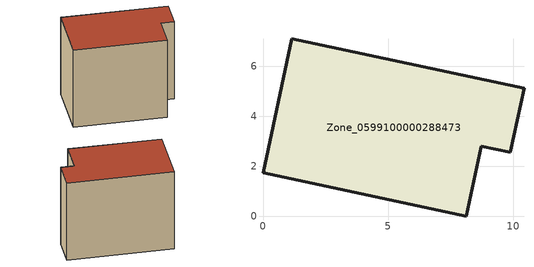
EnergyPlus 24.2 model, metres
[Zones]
Zone_0599100000288473
 floor ground (C_G): 0,1.74 1.15,7.09 10.42,5.12 9.87,2.55 8.71,2.8 8.11,0 z0
 wall outside (C_F): 1.15,7.09 0,1.74 8.11,0 8.71,2.8 9.87,2.55 10.42,5.12 1.15,7.09 z0:7.81
 roof outside (C_R): 10.42,5.12 1.15,7.09 0,1.74 8.11,0 8.71,2.8 9.87,2.55 z7.81
[BUILDING]
Pand.0599100000288473: North Axis=0; Terrain=City; Loads Convergence Tolerance Value=0.04; Temperature Convergence Tolerance Value=0.4; Solar Distribution=FullExterior; Maximum Number of Warmup Days=25; Minimum Number of Warmup Days=1
[Site:Location]
Rotterdam.The.Hague.AP_ZH_NLD Design_Conditions: Latitude=51.96; Longitude=4.45; Time Zone=1; Elevation=-4.5
[SITE:GROUNDTEMPERATURE:BUILDINGSURFACE]
18, 18, 18, 18, 18, 18, 18, 18, 18, 18, 18, 18
[MATERIAL] Thermal Absorptance=0.9; Solar Absorptance=0.7; Visible Absorptance=0.7
Name | Roughness | Thickness | Conductivity | Density | Specific Heat
G.TI.1975-1991 | MediumSmooth | 0.15 | 0.288461 | 540 | 1210
F.TI.1975-1991 | Rough | 0.3 | 0.230769 | 1920 | 840
R.TI.1975-1991 | MediumRough | 0.2 | 0.153846 | 1500 | 1000
[CONSTRUCTION]
C_G: G.TI.1975-1991
C_F: F.TI.1975-1991
C_R: R.TI.1975-1991
[ZONE]
Zone_0599100000288473: Type=1; Multiplier=1; Ceiling Height=Autocalculate; Volume=Autocalculate; Floor Area=autocalculate; Part of Total Floor Area=Yes
[ZONEINFILTRATION:DESIGNFLOWRATE]
Infil_Zone_0599100000288473: Zone or ZoneList or Space or SpaceList=Zone_0599100000288473; Schedule=AlwaysOn; Design Flow Rate Calculation Method=Flow/Area; Flow Rate per Floor Area=0.003; Constant Term Coefficient=1; Temperature Term Coefficient=0; Velocity Term Coefficient=0; Velocity Squared Term Coefficient=0
[HVACTEMPLATE:ZONE:IDEALLOADSAIRSYSTEM]
Zone_0599100000288473: Maximum Heating Supply Air Temperature=50; Minimum Cooling Supply Air Temperature=13; Maximum Heating Supply Air Humidity Ratio=0.0156; Minimum Cooling Supply Air Humidity Ratio=0.0077; Heating Limit=NoLimit; Cooling Limit=NoLimit; Dehumidification Control Type=ConstantSensibleHeatRatio; Cooling Sensible Heat Ratio=0.7; Dehumidification Setpoint=60; Humidification Control Type=None; Humidification Setpoint=30; Outdoor Air Method=None; Outdoor Air Flow Rate per Person=0.00944; Outdoor Air Flow Rate per Zone Floor Area=0; Outdoor Air Flow Rate per Zone=0; Demand Controlled Ventilation Type=None; Outdoor Air Economizer Type=NoEconomizer; Heat Recovery Type=None; Sensible Heat Recovery Effectiveness=0.7; Latent Heat Recovery Effectiveness=0.65
[ZONECONTROL:THERMOSTAT]
ThermostatControl_Zone_0599100000288473: Zone or ZoneList=Zone_0599100000288473; Control Type Schedule=DualSetpointControlType; Control 1=Thermostat_Zone_0599100000288473; Temperature Difference Between Cutout And Setpoint=0
[THERMOSTATSETPOINT:DUALSETPOINT]
Thermostat_Zone_0599100000288473: Heating Setpoint Temperature Schedule=HeatingSetpoint_Zone_0599100000288473; Cooling Setpoint Temperature Schedule=CoolingSetpoint_Zone_0599100000288473
[SCHEDULE:COMPACT]
HeatingSetpoint_Zone_0599100000288473: Through: 12/31, For: AllDays, Until: 24:00, 21
CoolingSetpoint_Zone_0599100000288473: Through: 12/31, For: AllDays, Until: 24:00, 24
DualSetpointControlType: Through: 12/31, For: AllDays, Until: 24:00, 4
AlwaysOn: Through: 12/31, For: AllDays, Until: 24:00, 1
